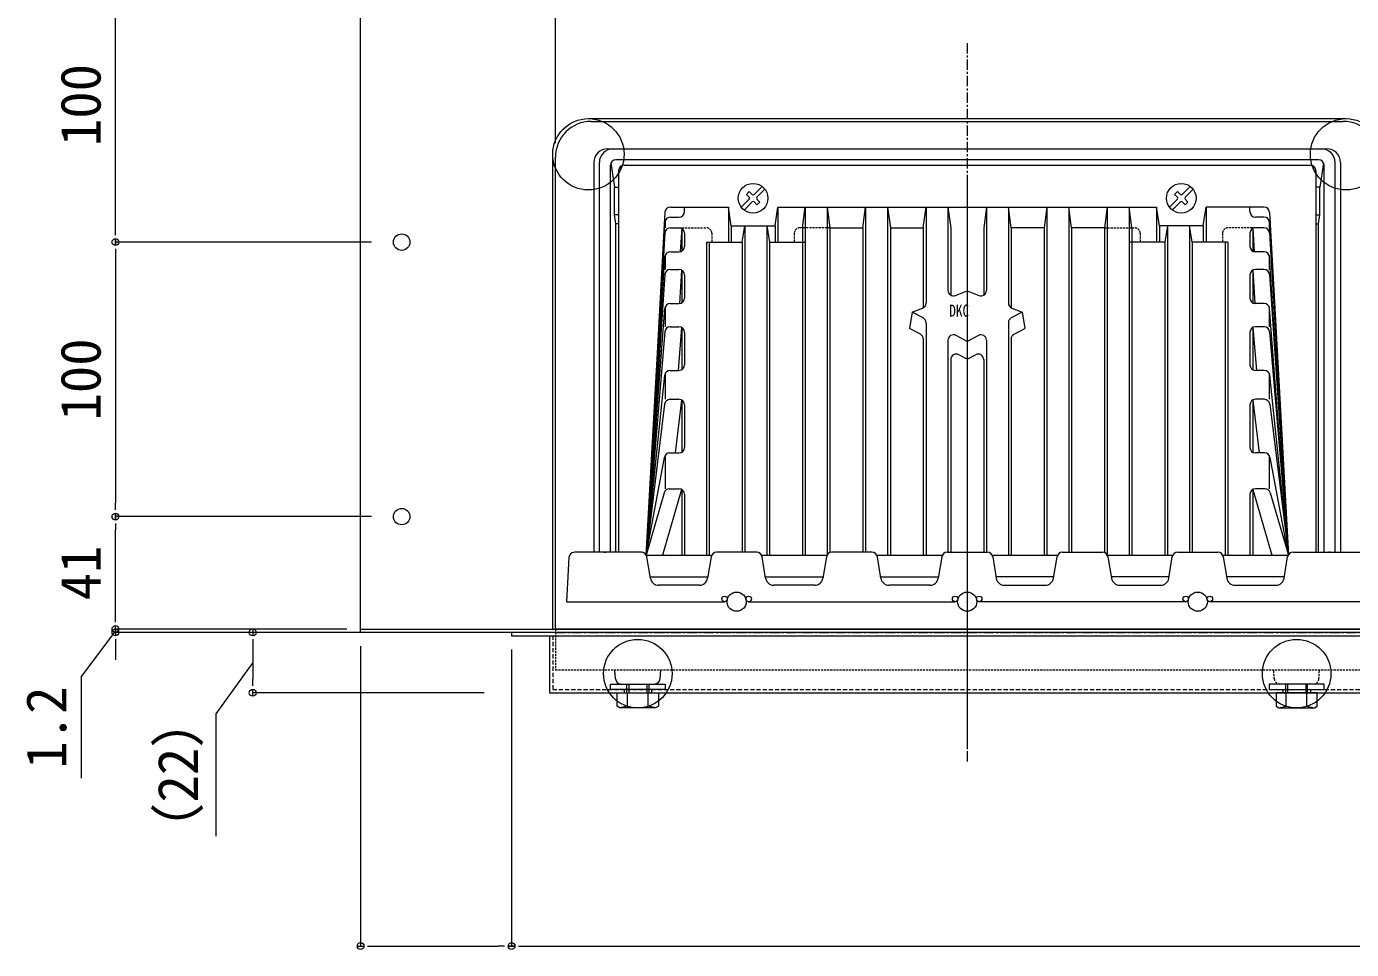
# Model space of a CAD drawing. Units: millimetres, scale not verified. Extents: x -1380 to 1380, y -955 to 955.
# Drawn here: x -0.6 to 482.1, y -618 to -281.7 of the extents above; entities that cross this region are included whole.
import ezdxf
from ezdxf.enums import TextEntityAlignment as Align

# ---------------------------------------------------------------- set-up
doc = ezdxf.new("R2010")
doc.units = ezdxf.units.MM
doc.header["$LTSCALE"] = 3
for name, pattern in [('USER1', [2, 1.25, -0.25, 0.25, -0.25]), ('USER2', [0.375, 0.25, -0.125]), ('USER3', [0.75, 0.5, -0.25])]:
    doc.linetypes.add(name, pattern=pattern)
for name, color, linetype, lineweight in [('0-0_0', 7, 'Continuous', 15), ('0-2_L-2', 7, 'Continuous', 18), ('0-3_L-1', 7, 'Continuous', 18), ('0-4_L-5', 2, 'USER1', 18), ('0-5_L-3', 7, 'Continuous', 18), ('0-9_SUNPO', 7, 'Continuous', 18)]:
    doc.layers.add(name, color=color, linetype=linetype, lineweight=lineweight)
doc.styles.add('ＭＳ ゴシック', font='')
doc.styles.get('ＭＳ ゴシック').set_extended_font_data('MS Gothic')

# ---------------------------------------------------------------- blocks, each defined once
blk = doc.blocks.new('_DOT')
at = {"layer": '0-0_0'}
for p, q in [((-0.5, 0), (-1, 0)), ((0.25, 0), (-0.25, 0))]:
    blk.add_line(p, q, dxfattribs=at)
blk.add_circle((0, 0), 0.25, dxfattribs=at)

msp = doc.modelspace()

# ---------------------------------------------------------------- linework, layer by layer
at = {"layer": '0-2_L-2'}
for p, q in [((205.068, -316.272), (479.068, -316.272)), ((192.068, -501.272), (192.068, -329.272)), ((492.068, -501.272), (192.068, -501.272)), ((213.943, -519.405), (213.734, -516.272)), ((230.192, -519.405), (230.401, -516.272)), ((215.939, -521.272), (228.197, -521.272)), ((217.068, -523.272), (217.068, -524.472)), ((227.068, -523.272), (227.068, -524.472)), ((457.068, -523.272), (457.068, -524.472)), ((467.068, -523.272), (467.068, -524.472))]:
    msp.add_line(p, q, dxfattribs=at)
at = {"layer": '0-2_L-2', "linetype": 'USER2'}
for p, q in [((192.068, -501.272), (192.068, -516.272)), ((453.943, -519.405), (453.734, -516.272)), ((470.192, -519.405), (470.401, -516.272)), ((468.197, -521.272), (455.939, -521.272))]:
    msp.add_line(p, q, dxfattribs=at)
msp.add_lwpolyline([(492.068, -501.272), (492.068, -516.272), (192.068, -516.272)], dxfattribs=at)
at = {"layer": '0-2_L-2'}
msp.add_lwpolyline([(176.068, -503.672), (508.068, -503.672), (508.068, -502.472), (176.068, -502.472)], close=True, dxfattribs=at)
msp.add_lwpolyline([(189.868, -503.672), (189.868, -524.472), (494.268, -524.472), (494.268, -503.672)], dxfattribs=at)
at = {"layer": '0-2_L-2', "linetype": 'USER3'}
msp.add_lwpolyline([(191.068, -503.672), (191.068, -523.272), (493.068, -523.272), (493.068, -503.672)], dxfattribs=at)
at = {"layer": '0-2_L-2'}
for centre, radius, start, end in [((205.068, -329.272), 13, 90, 180), ((479.068, -329.272), 13, 0, 90), ((215.939, -519.272), 2, 183.81407, 270), ((228.197, -519.272), 2, 270, 356.18593)]:
    msp.add_arc(centre, radius, start, end, dxfattribs=at)
at = {"layer": '0-2_L-2', "linetype": 'USER2'}
for centre, start, end in [((455.939, -519.272), 183.81407, 270), ((468.197, -519.272), 270, 356.18593)]:
    msp.add_arc(centre, 2, start, end, dxfattribs=at)
at = {"layer": '0-3_L-1'}
for p, q in [((121.068, -501.272), (121.068, -250.272)), ((204.068, -315.272), (480.068, -315.272)), ((211.068, -326.272), (473.068, -326.272)), ((191.068, -501.272), (191.068, -328.272)), ((206.068, -331.272), (206.068, -473.272)), ((208.068, -473.272), (208.068, -331.272)), ((212.068, -473.272), (212.068, -332.272)), ((212.245, -331.45), (213.568, -340.268)), ((470.068, -330.272), (214.068, -330.272)), ((217.068, -332.272), (467.068, -332.272)), ((471.891, -331.45), (470.568, -340.268)), ((472.068, -473.272), (472.068, -332.272)), ((476.068, -473.272), (476.068, -331.272)), ((478.068, -331.272), (478.068, -473.272)), ((215.068, -334.272), (215.068, -473.272)), ((469.068, -334.272), (469.068, -473.272)), ((262.654, -341.84), (261.635, -342.858)), ((262.654, -341.84), (263.714, -342.9)), ((267.343, -339.979), (264.421, -342.9)), ((268.361, -340.997), (265.44, -343.918)), ((418.654, -341.84), (417.635, -342.858)), ((418.654, -341.84), (419.714, -342.9)), ((423.343, -339.979), (420.421, -342.9)), ((424.361, -340.997), (421.44, -343.918)), ((233.96, -347.509), (255.068, -347.509)), ((239.068, -349.15), (239.068, -347.509)), ((256.068, -354.272), (255.068, -347.509)), ((255.068, -347.509), (255.068, -360.272)), ((262.696, -344.626), (259.774, -347.547)), ((263.714, -345.644), (260.793, -348.565)), ((261.635, -342.858), (262.696, -343.918)), ((264.421, -345.644), (265.482, -346.704)), ((272.068, -354.272), (273.068, -347.509)), ((273.068, -347.509), (411.068, -347.509)), ((273.068, -347.509), (273.068, -360.272)), ((282.068, -355.059), (283.068, -347.509)), ((283.068, -347.509), (283.068, -474.272)), ((291.068, -347.509), (291.068, -474.272)), ((291.068, -347.509), (292.068, -355.059)), ((304.068, -355.059), (305.068, -347.509)), ((305.068, -347.509), (305.068, -473.272)), ((313.068, -347.509), (313.068, -474.272)), ((313.068, -347.509), (314.068, -355.059)), ((327.068, -347.509), (327.068, -382.456)), ((335.068, -347.509), (335.068, -377.843)), ((335.068, -347.509), (336.068, -355.059)), ((349.068, -347.509), (348.068, -355.059)), ((349.068, -347.509), (349.068, -377.843)), ((357.068, -347.509), (357.068, -382.456)), ((371.068, -347.509), (370.068, -355.059)), ((371.068, -347.509), (371.068, -474.272)), ((379.068, -347.509), (379.068, -473.272)), ((380.068, -355.059), (379.068, -347.509)), ((393.068, -347.509), (392.068, -355.059)), ((393.068, -347.509), (393.068, -474.272)), ((401.068, -347.509), (401.068, -474.272)), ((402.068, -355.059), (401.068, -347.509)), ((412.068, -354.272), (411.068, -347.509)), ((411.068, -347.509), (411.068, -360.272)), ((418.696, -344.626), (415.774, -347.547)), ((419.714, -345.644), (416.793, -348.565)), ((417.635, -342.858), (418.696, -343.918)), ((420.421, -345.644), (421.482, -346.704)), ((428.068, -354.272), (429.068, -347.509)), ((450.175, -347.509), (429.068, -347.509)), ((429.068, -347.509), (429.068, -360.272)), ((445.068, -349.15), (445.068, -347.509)), ((215.068, -350.268), (213.568, -350.268)), ((233.957, -351.15), (237.068, -351.15)), ((450.178, -351.15), (447.068, -351.15)), ((469.068, -350.268), (470.568, -350.268)), ((214.068, -473.272), (214.068, -353.599)), ((215.068, -353.599), (214.068, -353.599)), ((232.068, -352.495), (232.068, -355.059)), ((233.954, -355.059), (237.068, -355.059)), ((238.053, -355.319), (237.558, -363.741)), ((238.068, -355.327), (238.068, -363.534)), ((239.068, -357.059), (239.068, -361.802)), ((256.068, -354.272), (272.068, -354.272)), ((256.068, -354.272), (256.068, -360.272)), ((260.068, -360.272), (261.068, -354.272)), ((261.068, -354.272), (261.068, -473.272)), ((269.068, -354.272), (269.068, -474.272)), ((269.068, -354.272), (270.068, -360.272)), ((272.068, -354.272), (272.068, -360.272)), ((282.068, -355.059), (282.068, -474.272)), ((292.068, -355.059), (304.068, -355.059)), ((292.068, -355.059), (292.068, -473.396)), ((304.068, -355.059), (304.068, -473.272)), ((314.068, -355.059), (314.068, -474.272)), ((326.068, -355.059), (326.068, -384.214)), ((336.068, -355.059), (336.068, -379.575)), ((348.068, -355.059), (348.068, -379.575)), ((358.068, -355.059), (358.068, -384.214)), ((370.068, -355.059), (370.068, -474.272)), ((380.068, -355.059), (380.068, -473.272)), ((392.068, -355.059), (380.068, -355.059)), ((392.068, -355.059), (392.068, -473.396)), ((402.068, -355.059), (402.068, -474.272)), ((428.068, -354.272), (412.068, -354.272)), ((412.068, -354.272), (412.068, -360.272)), ((415.068, -354.272), (414.068, -360.272)), ((415.068, -354.272), (415.068, -474.272)), ((423.068, -354.272), (423.068, -473.272)), ((424.068, -360.272), (423.068, -354.272)), ((428.068, -354.272), (428.068, -360.272)), ((445.068, -357.059), (445.068, -361.802)), ((446.068, -355.327), (446.068, -363.534)), ((446.083, -355.319), (446.578, -363.741)), ((450.182, -355.059), (447.068, -355.059)), ((452.068, -352.495), (452.068, -355.059)), ((469.068, -353.599), (470.068, -353.599)), ((470.068, -473.272), (470.068, -353.599)), ((247.068, -360.272), (260.068, -360.272)), ((247.068, -360.272), (247.068, -474.272)), ((248.068, -360.272), (248.068, -474.272)), ((260.068, -360.272), (260.068, -473.272)), ((270.068, -360.272), (283.068, -360.272)), ((270.068, -360.272), (270.068, -474.272)), ((414.068, -360.272), (401.068, -360.272)), ((414.068, -360.272), (414.068, -474.272)), ((437.068, -360.272), (424.068, -360.272)), ((424.068, -360.272), (424.068, -473.272)), ((436.068, -360.272), (436.068, -474.272)), ((437.068, -360.272), (437.068, -474.272)), ((232.068, -365.112), (232.068, -370.215)), ((233.945, -363.802), (237.068, -363.802)), ((450.191, -363.802), (447.068, -363.802)), ((452.068, -365.112), (452.068, -370.215)), ((233.938, -370.215), (237.068, -370.215)), ((238.05, -370.473), (237.231, -382.658)), ((238.068, -370.483), (238.068, -382.396)), ((446.068, -370.483), (446.068, -382.396)), ((446.085, -370.473), (446.905, -382.658)), ((450.198, -370.215), (447.068, -370.215)), ((239.068, -372.215), (239.068, -380.664)), ((445.068, -372.215), (445.068, -380.664)), ((337.785, -379.71), (342.068, -378.064)), ((342.068, -378.064), (346.35, -379.71)), ((232.068, -383.912), (232.068, -391.15)), ((233.921, -382.664), (237.068, -382.664)), ((322.068, -385.752), (321.068, -391.685)), ((322.068, -385.752), (325.785, -384.323)), ((326.011, -387.861), (322.068, -385.752)), ((362.068, -385.752), (363.068, -391.685)), ((450.215, -382.664), (447.068, -382.664)), ((452.068, -383.912), (452.068, -391.15)), ((327.068, -389.624), (327.068, -474.272)), ((357.068, -389.624), (357.068, -474.272)), ((233.906, -391.15), (237.068, -391.15)), ((238.046, -391.405), (236.734, -406.984)), ((238.068, -391.417), (238.068, -406.717)), ((239.068, -393.15), (239.068, -404.984)), ((325.011, -393.794), (321.068, -391.685)), ((326.068, -395.557), (326.068, -474.272)), ((358.068, -395.557), (358.068, -474.272)), ((359.125, -393.794), (363.068, -391.685)), ((445.068, -393.15), (445.068, -404.984)), ((446.068, -391.417), (446.068, -406.717)), ((446.089, -391.405), (447.401, -406.984)), ((450.229, -391.15), (447.068, -391.15)), ((335.068, -396.043), (335.068, -473.272)), ((349.068, -396.043), (349.068, -473.272)), ((336.068, -403.045), (336.068, -473.272)), ((342.068, -402.916), (345.125, -401.281)), ((348.068, -403.045), (348.068, -473.272)), ((232.068, -408.118), (232.068, -417.542)), ((233.871, -406.984), (237.068, -406.984)), ((450.265, -406.984), (447.068, -406.984)), ((452.068, -408.118), (452.068, -417.542)), ((231.851, -419.297), (225.068, -474.272)), ((233.836, -417.542), (237.068, -417.542)), ((238.037, -417.793), (235.657, -437.084)), ((238.068, -417.81), (238.068, -436.816)), ((239.068, -419.542), (239.068, -435.084)), ((445.068, -419.542), (445.068, -435.084)), ((446.068, -417.81), (446.068, -436.816)), ((446.099, -417.793), (448.479, -437.084)), ((450.299, -417.542), (447.068, -417.542)), ((452.284, -419.297), (459.068, -474.272)), ((225.068, -474.272), (231.761, -438.714)), ((232.068, -437.966), (232.068, -450.145)), ((233.726, -437.084), (237.068, -437.084)), ((450.409, -437.084), (447.068, -437.084)), ((452.068, -437.966), (452.068, -450.145)), ((459.068, -474.272), (452.375, -438.714)), ((231.649, -451.588), (225.068, -474.272)), ((238.001, -450.376), (231.068, -474.272)), ((233.57, -450.145), (237.068, -450.145)), ((238.068, -450.413), (238.068, -474.272)), ((239.068, -452.145), (239.068, -474.272)), ((445.068, -452.145), (445.068, -474.272)), ((446.068, -450.413), (446.068, -474.272)), ((446.135, -450.376), (453.068, -474.272)), ((450.566, -450.145), (447.068, -450.145)), ((452.486, -451.588), (459.068, -474.272)), ((196.963, -475.161), (196.068, -491.272)), ((223.374, -473.272), (198.96, -473.272)), ((209.858, -473.272), (210.374, -473.272)), ((225.106, -474.272), (249.03, -474.272)), ((226.65, -482.765), (225.346, -474.943)), ((248.789, -474.943), (247.486, -482.765)), ((265.374, -473.272), (250.762, -473.272)), ((267.106, -474.272), (291.03, -474.272)), ((268.65, -482.765), (267.346, -474.943)), ((290.789, -474.943), (289.486, -482.765)), ((307.374, -473.272), (292.762, -473.272)), ((309.106, -474.272), (333.03, -474.272)), ((310.65, -482.765), (309.346, -474.943)), ((332.789, -474.943), (331.486, -482.765)), ((334.762, -473.272), (349.374, -473.272)), ((351.106, -474.272), (375.03, -474.272)), ((351.346, -474.943), (352.65, -482.765)), ((373.486, -482.765), (374.789, -474.943)), ((376.762, -473.272), (391.374, -473.272)), ((393.106, -474.272), (417.03, -474.272)), ((393.346, -474.943), (394.65, -482.765)), ((415.486, -482.765), (416.789, -474.943)), ((418.762, -473.272), (433.374, -473.272)), ((435.106, -474.272), (459.03, -474.272)), ((435.346, -474.943), (436.65, -482.765)), ((457.486, -482.765), (458.789, -474.943)), ((460.762, -473.272), (485.176, -473.272)), ((474.278, -473.272), (473.762, -473.272)), ((226.568, -482.272), (247.568, -482.272)), ((268.568, -482.272), (289.568, -482.272)), ((310.568, -482.272), (331.568, -482.272)), ((373.568, -482.272), (352.568, -482.272)), ((415.568, -482.272), (394.568, -482.272)), ((457.568, -482.272), (436.568, -482.272)), ((244.526, -485.272), (229.609, -485.272)), ((286.526, -485.272), (271.609, -485.272)), ((328.526, -485.272), (313.609, -485.272)), ((355.609, -485.272), (370.526, -485.272)), ((397.609, -485.272), (412.526, -485.272)), ((439.609, -485.272), (454.526, -485.272)), ((196.068, -491.272), (253.68, -491.272)), ((262.455, -491.272), (337.68, -491.272)), ((421.68, -491.272), (346.455, -491.272)), ((488.068, -491.272), (430.455, -491.272)), ((217.068, -523.272), (217.068, -524.472)), ((227.068, -523.272), (227.068, -524.472)), ((457.068, -523.272), (457.068, -524.472)), ((467.068, -523.272), (467.068, -524.472))]:
    msp.add_line(p, q, dxfattribs=at)
at = {"layer": '0-3_L-1', "linetype": 'USER2'}
for p, q in [((237.068, -355.059), (247.068, -355.059)), ((249.068, -357.059), (249.068, -360.272)), ((279.068, -357.059), (279.068, -360.272)), ((292.068, -355.059), (281.068, -355.059)), ((392.068, -355.059), (403.068, -355.059)), ((405.068, -357.059), (405.068, -360.272)), ((435.068, -357.059), (435.068, -360.272)), ((447.068, -355.059), (437.068, -355.059))]:
    msp.add_line(p, q, dxfattribs=at)
at = {"layer": '0-3_L-1'}
for points in [[(214.068, -353.599), (213.568, -350.268), (213.568, -340.268), (215.068, -340.268)], [(470.068, -353.599), (470.568, -350.268), (470.568, -340.268), (469.068, -340.268)], [(265.44, -344.626), (266.5, -345.686), (265.482, -346.704)], [(314.068, -355.059), (326.068, -355.059), (327.068, -347.509)], [(370.068, -355.059), (358.068, -355.059), (357.068, -347.509)], [(421.44, -344.626), (422.5, -345.686), (421.482, -346.704)], [(231.963, -349.399), (225.068, -474.272), (231.961, -353.037)], [(452.172, -349.399), (459.068, -474.272), (452.175, -353.037)], [(231.957, -356.942), (225.068, -474.272), (231.949, -365.676)], [(452.178, -356.942), (459.068, -474.272), (452.187, -365.676)], [(231.942, -372.081), (225.068, -474.272), (231.927, -384.512)], [(452.193, -372.081), (459.068, -474.272), (452.209, -384.512)], [(358.35, -384.323), (362.068, -385.752), (358.125, -387.861)], [(231.914, -392.982), (225.068, -474.272), (231.881, -408.778)], [(346.125, -394.279), (342.068, -396.449), (338.011, -394.279)], [(452.222, -392.982), (459.068, -474.272), (452.254, -408.778)], [(342.068, -396.449), (342.068, -402.916), (339.011, -401.281)]]:
    msp.add_lwpolyline(points, dxfattribs=at)
msp.add_lwpolyline([(563.068, -502.472), (121.068, -502.472), (121.068, -501.272), (563.068, -501.272)], close=True, dxfattribs=at)
for centre, radius in [((204.068, -328.272), 13), ((480.068, -328.272), 13), ((264.068, -344.272), 5.4), ((420.068, -344.272), 5.4), ((136.068, -360.272), 3), ((136.068, -460.272), 3), ((253.68, -490.272), 1), ((258.068, -491.272), 3.5), ((262.455, -490.272), 1), ((337.68, -490.272), 1), ((342.068, -491.272), 3.5), ((342.068, -491.272), 3.5), ((346.455, -490.272), 1), ((421.68, -490.272), 1), ((426.068, -491.272), 3.5), ((430.455, -490.272), 1)]:
    msp.add_circle(centre, radius, dxfattribs=at)
for centre, radius, start, end in [((211.068, -331.272), 5, 90, 180), ((213.068, -331.272), 5, 90, 180), ((471.068, -331.272), 5, 0, 90), ((473.068, -331.272), 5, 0, 90), ((214.068, -332.272), 2, 90, 180), ((217.068, -334.272), 2, 90, 180), ((467.068, -334.272), 2, 0, 90), ((470.068, -332.272), 2, 0, 90), ((233.96, -349.509), 2, 90, 176.83926), ((262.342, -344.272), 0.5, 315, 45), ((264.068, -342.547), 0.5, 225, 315), ((264.068, -345.997), 0.5, 45, 135), ((265.793, -344.272), 0.5, 135, 225), ((418.342, -344.272), 0.5, 315, 45), ((420.068, -342.547), 0.5, 225, 315), ((420.068, -345.997), 0.5, 45, 135), ((421.793, -344.272), 0.5, 135, 225), ((450.175, -349.509), 2, 3.16074, 90), ((233.957, -353.15), 2, 90, 176.74599), ((237.068, -349.15), 2, 270, 0), ((447.068, -349.15), 2, 180, 270), ((450.178, -353.15), 2, 3.25401, 90), ((233.954, -357.059), 2, 90, 176.63953), ((237.068, -357.059), 2, 0, 90), ((447.068, -357.059), 2, 90, 180), ((450.182, -357.059), 2, 3.36047, 90), ((237.068, -361.802), 2, 270, 0), ((447.068, -361.802), 2, 180, 270), ((233.945, -365.802), 2, 90, 176.37426), ((450.191, -365.802), 2, 3.62574, 90), ((233.938, -372.215), 2, 90, 176.15147), ((237.068, -372.215), 2, 0, 90), ((447.068, -372.215), 2, 90, 180), ((450.198, -372.215), 2, 3.84853, 90), ((237.068, -380.664), 2, 270, 0), ((337.068, -377.843), 2, 180, 291.02701), ((347.068, -377.843), 2, 248.97299, 0), ((447.068, -380.664), 2, 180, 270), ((233.921, -384.664), 2, 90, 175.63036), ((325.068, -382.456), 2, 291.02701, 0), ((359.068, -382.456), 2, 180, 248.97299), ((450.215, -384.664), 2, 4.36964, 90), ((325.068, -389.624), 2, 0, 61.86062), ((359.068, -389.624), 2, 118.13938, 180), ((233.906, -393.15), 2, 90, 175.1863), ((237.068, -393.15), 2, 0, 90), ((324.068, -395.557), 2, 0, 61.86062), ((337.068, -396.043), 2, 61.86062, 180), ((347.068, -396.043), 2, 0, 118.13938), ((360.068, -395.557), 2, 118.13938, 180), ((447.068, -393.15), 2, 90, 180), ((450.229, -393.15), 2, 4.8137, 90), ((237.068, -404.984), 2, 270, 0), ((338.068, -403.045), 2, 61.86062, 180), ((346.068, -403.045), 2, 0, 118.13938), ((447.068, -404.984), 2, 180, 270), ((233.871, -408.984), 2, 90, 174.06082), ((450.265, -408.984), 2, 5.93918, 90), ((233.836, -419.542), 2, 90, 172.9657), ((237.068, -419.542), 2, 0, 90), ((447.068, -419.542), 2, 90, 180), ((450.299, -419.542), 2, 7.0343, 90), ((233.726, -439.084), 2, 90, 169.33984), ((237.068, -435.084), 2, 270, 0), ((447.068, -435.084), 2, 180, 270), ((450.409, -439.084), 2, 10.66016, 90), ((233.57, -452.145), 2, 90, 163.82068), ((237.068, -452.145), 2, 0, 90), ((447.068, -452.145), 2, 90, 180), ((450.566, -452.145), 2, 16.17932, 90), ((198.96, -475.272), 2, 90, 176.82017), ((223.374, -475.272), 2, 9.46232, 90), ((250.762, -475.272), 2, 90, 170.53768), ((265.374, -475.272), 2, 9.46232, 90), ((292.762, -475.272), 2, 90, 170.53768), ((307.374, -475.272), 2, 9.46232, 90), ((334.762, -475.272), 2, 90, 170.53768), ((349.374, -475.272), 2, 9.46232, 90), ((376.762, -475.272), 2, 90, 170.53768), ((391.374, -475.272), 2, 9.46232, 90), ((418.762, -475.272), 2, 90, 170.53768), ((433.374, -475.272), 2, 9.46232, 90), ((460.762, -475.272), 2, 90, 170.53768), ((229.609, -482.272), 3, 189.46232, 270), ((244.526, -482.272), 3, 270, 350.53768), ((271.609, -482.272), 3, 189.46232, 270), ((286.526, -482.272), 3, 270, 350.53768), ((313.609, -482.272), 3, 189.46232, 270), ((328.526, -482.272), 3, 270, 350.53768), ((355.609, -482.272), 3, 189.46232, 270), ((370.526, -482.272), 3, 270, 350.53768), ((397.609, -482.272), 3, 189.46232, 270), ((412.526, -482.272), 3, 270, 350.53768), ((439.609, -482.272), 3, 189.46232, 270), ((454.526, -482.272), 3, 270, 350.53768)]:
    msp.add_arc(centre, radius, start, end, dxfattribs=at)
at = {"layer": '0-3_L-1', "linetype": 'USER2'}
for centre, start, end in [((247.068, -357.059), 0, 90), ((281.068, -357.059), 90, 180), ((403.068, -357.059), 0, 90), ((437.068, -357.059), 90, 180)]:
    msp.add_arc(centre, 2, start, end, dxfattribs=at)
at = {"layer": '0-4_L-5'}
for p, q in [((342.068, -287.737), (342.068, -549.585)), ((342.068, -338.265), (342.068, -544.995)), ((192.068, -502.472), (493.068, -502.472))]:
    msp.add_line(p, q, dxfattribs=at)
at = {"layer": '0-5_L-3'}
for p, q in [((218.068, -524.472), (218.068, -521.272)), ((226.068, -521.272), (226.068, -524.472)), ((458.068, -521.272), (458.068, -524.472)), ((466.068, -524.472), (466.068, -521.272)), ((218.315, -529.395), (218.315, -524.472)), ((225.821, -529.395), (225.821, -524.472)), ((458.315, -529.395), (458.315, -524.472)), ((465.821, -529.395), (465.821, -524.472)), ((218.315, -529.395), (215.568, -529.972)), ((228.568, -529.972), (225.821, -529.395)), ((455.568, -529.972), (458.315, -529.395)), ((465.821, -529.395), (468.568, -529.972))]:
    msp.add_line(p, q, dxfattribs=at)
at = {"layer": '0-5_L-3', "color": 6}
for p, q in [((218.768, -521.272), (218.768, -524.472)), ((225.368, -521.272), (225.368, -524.472)), ((458.768, -521.272), (458.768, -524.472)), ((465.368, -521.272), (465.368, -524.472))]:
    msp.add_line(p, q, dxfattribs=at)
at = {"layer": '0-5_L-3'}
for points in [[(232.068, -523.272), (212.068, -523.272), (212.068, -521.272), (232.068, -521.272)], [(452.068, -523.272), (472.068, -523.272), (472.068, -521.272), (452.068, -521.272)], [(229.568, -524.472), (229.568, -529.395), (228.568, -529.972), (215.568, -529.972), (214.568, -529.395), (214.568, -524.472)], [(454.568, -524.472), (454.568, -529.395), (455.568, -529.972), (468.568, -529.972), (469.568, -529.395), (469.568, -524.472)]]:
    msp.add_lwpolyline(points, close=True, dxfattribs=at)
for centre in [(222.068, -517.487), (462.068, -517.487)]:
    msp.add_circle(centre, 12.485, dxfattribs=at)
at = {"layer": '0-9_SUNPO'}
for p, q in [((192.068, -324.272), (192.068, -84.429)), ((31.778, -355.272), (31.778, -265.272)), ((125.068, -360.272), (31.778, -360.272)), ((125.068, -360.272), (31.778, -360.272)), ((31.778, -365.272), (31.778, -455.272)), ((125.068, -460.272), (31.778, -460.272)), ((125.068, -460.272), (31.778, -460.272)), ((31.778, -496.272), (31.778, -465.272)), ((31.778, -496.272), (31.778, -491.272)), ((116.068, -501.272), (31.778, -501.272)), ((31.778, -502.472), (31.778, -501.272)), ((31.778, -502.472), (31.778, -501.272)), ((116.068, -501.272), (31.778, -501.272)), ((116.068, -502.472), (31.778, -502.472)), ((166.068, -502.472), (81.778, -502.472)), ((31.778, -507.472), (31.778, -512.472)), ((81.778, -507.472), (81.778, -519.472)), ((121.068, -507.472), (121.068, -616.755)), ((176.068, -508.672), (176.068, -616.755)), ((176.068, -508.672), (176.068, -616.755)), ((166.068, -524.472), (81.778, -524.472)), ((126.068, -616.755), (171.068, -616.755)), ((181.068, -616.755), (503.068, -616.755))]:
    msp.add_line(p, q, dxfattribs=at)
for points in [[(31.778, -501.872), (19.278, -518.583), (19.278, -555.609)], [(81.778, -513.472), (68.402, -532.191), (68.402, -576.729)]]:
    msp.add_lwpolyline(points, dxfattribs=at)

# ---------------------------------------------------------------- block references
at = {"layer": '0-9_SUNPO', "xscale": 5, "yscale": 5}
for p, rotation in [((31.778, -360.272), 270), ((31.778, -360.272), 90), ((31.778, -460.272), 270), ((31.778, -460.272), 90), ((31.778, -501.272), 270), ((31.778, -501.272), 270), ((31.778, -502.472), 90), ((81.778, -502.472), 90), ((81.778, -524.472), 270), ((121.068, -616.755), 180), ((176.068, -616.755), 180)]:
    msp.add_blockref('_DOT', p, dxfattribs=dict(at, rotation=rotation))
msp.add_blockref('_DOT', (176.068, -616.755), dxfattribs=at)

# ---------------------------------------------------------------- texts
at = {"layer": '0-3_L-1', "style": 'ＭＳ ゴシック', "width": 0.8}
msp.add_text('DKC', height=4.399, dxfattribs=at).set_placement((335.554, -388.752), align=Align.BOTTOM_LEFT)
at = {"layer": '0-9_SUNPO', "style": 'ＭＳ ゴシック'}
for s, p in [('100', (30.778, -325.272)), ('100', (30.778, -425.272)), ('41', (30.778, -490.772)), ('1.2', (18.278, -552.096)), ('（22）', (66.234, -584.46))]:
    msp.add_text(s, height=14.66, rotation=90, dxfattribs=at).set_placement(p, align=Align.BOTTOM_LEFT)

doc.saveas('drawing.dxf')
